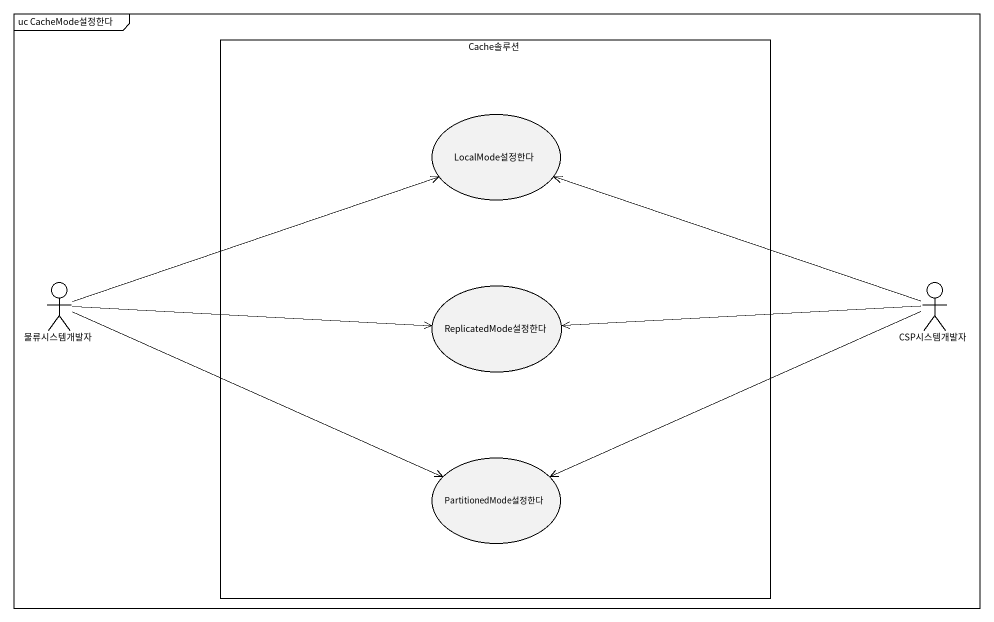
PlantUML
@startuml
mainframe uc CacheMode설정한다
rectangle Cache솔루션 {
  usecase LocalMode설정한다
  usecase ReplicatedMode설정한다
  usecase PartitionedMode설정한다
}
actor 물류시스템개발자
actor CSP시스템개발자
물류시스템개발자 -right-> LocalMode설정한다
물류시스템개발자 -right-> ReplicatedMode설정한다
물류시스템개발자 -right-> PartitionedMode설정한다
CSP시스템개발자 -left-> LocalMode설정한다
CSP시스템개발자 -left-> ReplicatedMode설정한다
CSP시스템개발자 -left-> PartitionedMode설정한다
@enduml
